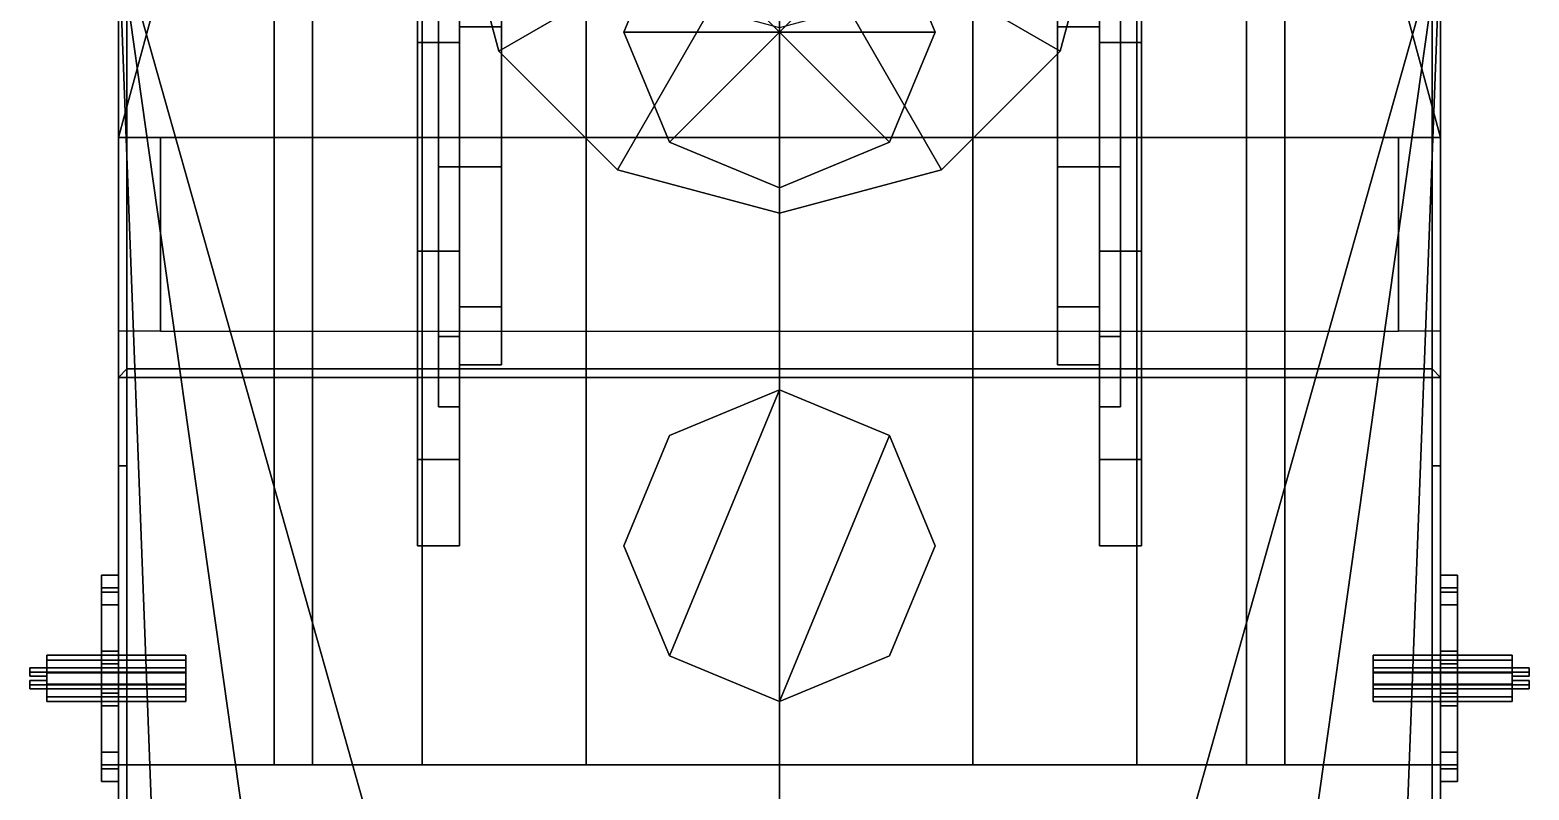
# Model space of a CAD drawing. Header units: millimetres. Extents: x -1.8 to 3, y -54.2 to 42.9.
# Drawn here: x -1.78 to 1.78, y -19.56 to -17.755 of the extents above; entities that cross this region are included whole.
import ezdxf

# ---------------------------------------------------------------- set-up
doc = ezdxf.new("R2010")
doc.units = ezdxf.units.MM
for name, color, linetype in [('gun', 1, 'Continuous'), ('turret', 2, 'Continuous'), ('wheels', 2, 'Continuous')]:
    doc.layers.add(name, color=color, linetype=linetype)

msp = doc.modelspace()

# ---------------------------------------------------------------- linework, layer by layer
for points in [[(-1.1087, -14.06, 28.5292), (-1.2, -14.06, 28.07), (-1.2, -19.5, 28.07), (-1.1087, -19.5, 28.5292)], [(-1.2, -14.06, 28.07), (-1.2, -14.06, 27.8), (-1.2, -19.5, 27.8), (-1.2, -19.5, 28.07)], [(-0.8485, -14.06, 28.9185), (-1.1087, -14.06, 28.5292), (-1.1087, -19.5, 28.5292), (-0.8485, -19.5, 28.9185)], [(-0.4592, -14.06, 29.1787), (-0.8485, -14.06, 28.9185), (-0.8485, -19.5, 28.9185), (-0.4592, -19.5, 29.1787)], [(0, -14.06, 29.27), (-0.4592, -14.06, 29.1787), (-0.4592, -19.5, 29.1787), (0, -19.5, 29.27)], [(0.4592, -14.06, 29.1787), (0, -14.06, 29.27), (0, -19.5, 29.27), (0.4592, -19.5, 29.1787)], [(0.8485, -14.06, 28.9185), (0.4592, -14.06, 29.1787), (0.4592, -19.5, 29.1787), (0.8485, -19.5, 28.9185)], [(1.1087, -14.06, 28.5292), (0.8485, -14.06, 28.9185), (0.8485, -19.5, 28.9185), (1.1087, -19.5, 28.5292)], [(1.2, -14.06, 28.07), (1.1087, -14.06, 28.5292), (1.1087, -19.5, 28.5292), (1.2, -19.5, 28.07)], [(1.2, -14.06, 27.8), (1.2, -14.06, 28.07), (1.2, -19.5, 28.07), (1.2, -19.5, 27.8)], [(-1.57, -14.16, 36.34), (-1.57, -25.82, 36.34), (-1.57, -25.82, 38.26), (-1.57, -14.16, 38.26)], [(-1.57, -14.16, 38.26), (-1.57, -25.82, 38.26), (0, -25.59, 38.54), (0, -14.39, 38.54)], [(0, -25.59, 38.54), (1.57, -25.82, 38.26), (1.57, -14.16, 38.26), (0, -14.39, 38.54)], [(1.57, -25.82, 38.26), (1.57, -25.82, 36.34), (1.57, -14.16, 36.34), (1.57, -14.16, 38.26)], [(-1.57, -15.67, 18.2), (-1.57, -25.85, 18.2), (-1.57, -21.06, 20.4), (-1.57, -15.67, 20.4)], [(1.57, -21.06, 20.4), (1.57, -25.85, 18.2), (1.57, -15.67, 18.2), (1.57, -15.67, 20.4)], [(-1.57, -15.97, 27.51), (-1.57, -19.5, 27.51), (-1.57, -19.5, 27.8), (-1.57, -15.97, 27.8)], [(-1.57, -15.97, 27.8), (-1.57, -19.5, 27.8), (1.57, -19.5, 27.8), (1.57, -15.97, 27.8)], [(-1.57, -15.97, 26.94), (-1.57, -21.1, 26.94), (-1.57, -21.1, 27.51), (-1.57, -15.97, 27.51)], [(-1.55, -15.97, 26.94), (-1.55, -21.1, 26.94), (-1.57, -21.1, 26.94), (-1.57, -15.97, 26.94)], [(-1.55, -21.1, 27.51), (-1.55, -21.1, 26.94), (-1.55, -15.97, 26.94), (-1.55, -15.97, 27.51)], [(1.55, -15.97, 26.94), (1.55, -21.1, 26.94), (1.55, -21.1, 27.51), (1.55, -15.97, 27.51)], [(1.57, -15.97, 26.94), (1.57, -21.1, 26.94), (1.55, -21.1, 26.94), (1.55, -15.97, 26.94)], [(1.57, -19.5, 27.8), (1.57, -19.5, 27.51), (1.57, -15.97, 27.51), (1.57, -15.97, 27.8)], [(1.57, -21.1, 27.51), (1.57, -21.1, 26.94), (1.57, -15.97, 26.94), (1.57, -15.97, 27.51)], [(-1.57, -16.04, 41.89), (-1.57, -23.36, 41.89), (-1.57, -18.47, 42.14), (-1.57, -16.04, 42.14)], [(-1.57, -16.04, 42.14), (-1.57, -18.01, 42.14), (-1.57, -18.01, 42.14), (-1.4505, -17.5692, 42.14)], [(1.4505, -17.5692, 42.14), (1.57, -18.01, 42.14), (1.57, -18.01, 42.14), (1.57, -16.04, 42.14)], [(1.57, -18.47, 42.14), (1.57, -23.36, 41.89), (1.57, -16.04, 41.89), (1.57, -16.04, 42.14)], [(-1.57, -16.47, 20.4), (-1.57, -21.06, 20.4), (-1.57, -18.58, 21.12), (-1.57, -16.47, 21.12)], [(-1.57, -16.47, 21.12), (-1.57, -18.58, 21.12), (-1.55, -18.56, 21.12), (-1.55, -16.49, 21.12)], [(1.55, -16.49, 21.12), (1.55, -18.56, 21.12), (1.57, -18.58, 21.12), (1.57, -16.47, 21.12)], [(1.57, -18.58, 21.12), (1.57, -21.06, 20.4), (1.57, -16.47, 20.4), (1.57, -16.47, 21.12)], [(-1.55, -16.49, 20.27), (-1.55, -18.56, 20.27), (1.55, -18.56, 20.27), (1.55, -16.49, 20.27)], [(-1.55, -16.49, 21.12), (-1.55, -18.56, 21.12), (-1.55, -18.56, 20.27), (-1.55, -16.49, 20.27)], [(1.55, -16.49, 20.27), (1.55, -18.56, 20.27), (1.55, -18.56, 21.12), (1.55, -16.49, 21.12)], [(-1.57, -17.35, 41.36), (-1.57, -18.79, 41.36), (-1.57, -18.79, 41.89), (-1.57, -17.35, 41.89)], [(-1.55, -17.35, 41.36), (-1.55, -18.79, 41.36), (-1.57, -18.79, 41.36), (-1.57, -17.35, 41.36)], [(-1.55, -18.79, 41.89), (-1.55, -18.79, 41.36), (-1.55, -17.35, 41.36), (-1.55, -17.35, 41.89)], [(1.57, -17.35, 41.36), (1.57, -18.79, 41.36), (1.55, -18.79, 41.36), (1.55, -17.35, 41.36)], [(1.55, -17.35, 41.36), (1.55, -18.79, 41.36), (1.55, -18.79, 41.89), (1.55, -17.35, 41.89)], [(1.57, -18.79, 41.89), (1.57, -18.79, 41.36), (1.57, -17.35, 41.36), (1.57, -17.35, 41.89)], [(0, -17.39, 30.1), (-0.2616, -17.4984, 30.1), (0, -17.76, 30.17)], [(0.2616, -17.4984, 30.1), (0, -17.39, 30.1), (0, -17.76, 30.17)], [(-0.2616, -17.4984, 29.21), (-0.37, -17.76, 29.19), (-0.37, -17.76, 30.1), (-0.2616, -17.4984, 30.1)], [(-0.2616, -17.4984, 30.1), (-0.37, -17.76, 30.1), (0, -17.76, 30.17)], [(0.37, -17.76, 30.1), (0.2616, -17.4984, 30.1), (0, -17.76, 30.17)], [(0.37, -17.76, 29.19), (0.2616, -17.4984, 29.21), (0.2616, -17.4984, 30.1), (0.37, -17.76, 30.1)], [(0.96, -19.69, 44.28), (1.57, -17.53, 43.67), (-1.57, -17.53, 43.67), (-0.96, -19.69, 44.28)], [(-1.4883, -19.69, 43.975), (-1.57, -17.53, 43.67), (-1.57, -23.36, 43.67), (-1.4883, -22.01, 43.975)], [(-1.57, -17.53, 43.67), (-1.57, -17.53, 43.67), (-1.4883, -19.69, 43.975), (-1.265, -19.69, 44.1983)], [(-1.57, -17.53, 43.67), (-1.57, -17.53, 43.67), (-1.265, -19.69, 44.1983), (-0.96, -19.69, 44.28)], [(1.57, -17.53, 43.67), (1.57, -17.53, 43.67), (0.96, -19.69, 44.28), (1.265, -19.69, 44.1983)], [(1.57, -17.53, 43.67), (1.57, -17.53, 43.67), (1.265, -19.69, 44.1983), (1.4883, -19.69, 43.975)], [(1.57, -17.53, 43.67), (1.4883, -19.69, 43.975), (1.4883, -22.01, 43.975), (1.57, -23.36, 43.67)], [(-1.4505, -17.5692, 42.14), (-1.57, -18.01, 42.14), (-1.57, -18.01, 43.11), (-1.4505, -17.5692, 43.11)], [(1.57, -18.01, 43.11), (1.4505, -17.5692, 43.11), (-1.4505, -17.5692, 43.11), (-1.57, -18.01, 43.11)], [(1.57, -18.01, 42.14), (1.4505, -17.5692, 42.14), (1.4505, -17.5692, 43.11), (1.57, -18.01, 43.11)], [(-1.57, -17.59, 35.95), (-1.57, -21.07, 35.95), (-1.57, -21.07, 36.34), (-1.57, -17.59, 36.34)], [(-1.55, -17.59, 35.95), (-1.55, -21.07, 35.95), (-1.57, -21.07, 35.95), (-1.57, -17.59, 35.95)], [(-1.55, -21.07, 36.34), (-1.55, -21.07, 35.95), (-1.55, -17.59, 35.95), (-1.55, -17.59, 36.34)], [(1.55, -17.59, 35.95), (1.55, -21.07, 35.95), (1.55, -21.07, 36.34), (1.55, -17.59, 36.34)], [(1.57, -17.59, 35.95), (1.57, -21.07, 35.95), (1.55, -21.07, 35.95), (1.55, -17.59, 35.95)], [(1.57, -21.07, 36.34), (1.57, -21.07, 35.95), (1.57, -17.59, 35.95), (1.57, -17.59, 36.34)], [(-0.37, -17.76, 29.19), (-0.2616, -18.0216, 29.21), (-0.2616, -18.0216, 30.1), (-0.37, -17.76, 30.1)], [(-0.37, -17.76, 30.1), (-0.2616, -18.0216, 30.1), (0, -17.76, 30.17)], [(-0.2616, -18.0216, 30.1), (0, -18.13, 30.1), (0, -17.76, 30.17)], [(0, -18.13, 30.1), (0.2616, -18.0216, 30.1), (0, -17.76, 30.17)], [(0.2616, -18.0216, 30.1), (0.37, -17.76, 30.1), (0, -17.76, 30.17)], [(0.2616, -18.0216, 29.21), (0.37, -17.76, 29.19), (0.37, -17.76, 30.1), (0.2616, -18.0216, 30.1)], [(-1.57, -18.01, 42.14), (-1.57, -18.47, 42.14), (-1.57, -18.47, 43.11), (-1.57, -18.01, 43.11)], [(-1.57, -18.01, 43.11), (-1.57, -18.47, 43.11), (-1.57, -18.47, 43.67), (-1.57, -18.01, 43.67)], [(-1.47, -18.01, 43.67), (-1.47, -18.01, 43.11), (-1.57, -18.01, 43.11), (-1.57, -18.01, 43.67)], [(-1.47, -18.01, 43.11), (-1.47, -18.47, 43.11), (-1.57, -18.47, 43.11), (-1.57, -18.01, 43.11)], [(-1.47, -18.01, 43.11), (-1.47, -18.47, 43.11), (1.47, -18.47, 43.11), (1.47, -18.01, 43.11)], [(-1.47, -18.47, 43.67), (-1.47, -18.47, 43.11), (-1.47, -18.01, 43.11), (-1.47, -18.01, 43.67)], [(1.57, -18.01, 43.67), (1.57, -18.01, 43.11), (1.47, -18.01, 43.11), (1.47, -18.01, 43.67)], [(1.47, -18.01, 43.11), (1.47, -18.47, 43.11), (1.47, -18.47, 43.67), (1.47, -18.01, 43.67)], [(1.57, -18.01, 43.11), (1.57, -18.47, 43.11), (1.47, -18.47, 43.11), (1.47, -18.01, 43.11)], [(1.57, -18.47, 43.11), (1.57, -18.47, 42.14), (1.57, -18.01, 42.14), (1.57, -18.01, 43.11)], [(1.57, -18.47, 43.67), (1.57, -18.47, 43.11), (1.57, -18.01, 43.11), (1.57, -18.01, 43.67)], [(-0.2616, -18.0216, 29.21), (0, -18.13, 29.27), (0, -18.13, 30.1), (-0.2616, -18.0216, 30.1)], [(0, -18.13, 29.27), (0.2616, -18.0216, 29.21), (0.2616, -18.0216, 30.1), (0, -18.13, 30.1)], [(-1.57, -18.47, 42.14), (-1.57, -23.36, 41.89), (-1.57, -23.36, 43.67), (-1.57, -18.47, 43.67)], [(1.57, -23.36, 43.67), (1.57, -23.36, 41.89), (1.57, -18.47, 42.14), (1.57, -18.47, 43.67)], [(-1.55, -18.56, 21.12), (-1.57, -18.58, 21.12), (1.57, -18.58, 21.12), (1.55, -18.56, 21.12)], [(-1.57, -18.58, 21.12), (-1.57, -21.06, 20.4), (-1.57, -19.63, 21.34), (-1.57, -18.58, 21.34)], [(-1.57, -18.58, 21.34), (-1.57, -19.63, 21.34), (1.57, -19.63, 21.34), (1.57, -18.58, 21.34)], [(1.57, -18.58, 21.34), (1.57, -18.58, 21.12), (-1.57, -18.58, 21.12), (-1.57, -18.58, 21.34)], [(-1.55, -18.56, 20.27), (-1.55, -18.56, 21.12), (1.55, -18.56, 21.12), (1.55, -18.56, 20.27)], [(1.57, -19.63, 21.34), (1.57, -21.06, 20.4), (1.57, -18.58, 21.12), (1.57, -18.58, 21.34)], [(-0.2616, -18.7184, 21.66), (-0.37, -18.98, 21.66), (-0.2616, -19.2416, 21.66), (0, -18.61, 21.66)], [(0, -18.61, 21.34), (-0.2616, -18.7184, 21.34), (-0.2616, -18.7184, 21.66), (0, -18.61, 21.66)], [(0, -18.61, 21.66), (-0.2616, -19.2416, 21.66), (0, -19.35, 21.66), (0.2616, -18.7184, 21.66)], [(0.2616, -18.7184, 21.34), (0, -18.61, 21.34), (0, -18.61, 21.66), (0.2616, -18.7184, 21.66)], [(-0.2616, -18.7184, 21.34), (-0.37, -18.98, 21.34), (-0.37, -18.98, 21.66), (-0.2616, -18.7184, 21.66)], [(0.2616, -18.7184, 21.66), (0, -19.35, 21.66), (0.2616, -19.2416, 21.66), (0.37, -18.98, 21.66)], [(0.37, -18.98, 21.34), (0.2616, -18.7184, 21.34), (0.2616, -18.7184, 21.66), (0.37, -18.98, 21.66)], [(-1.57, -18.79, 41.89), (-1.57, -18.79, 41.36), (-1.55, -18.79, 41.36), (-1.55, -18.79, 41.89)], [(1.55, -18.79, 41.89), (1.55, -18.79, 41.36), (1.57, -18.79, 41.36), (1.57, -18.79, 41.89)], [(-0.37, -18.98, 21.34), (-0.2616, -19.2416, 21.34), (-0.2616, -19.2416, 21.66), (-0.37, -18.98, 21.66)], [(0.2616, -19.2416, 21.34), (0.37, -18.98, 21.34), (0.37, -18.98, 21.66), (0.2616, -19.2416, 21.66)], [(-1.57, -19.51, 37.59), (-1.57, -19.05, 37.59), (-1.61, -19.05, 37.59), (-1.61, -19.51, 37.59)], [(-1.61, -19.51, 37.53), (-1.61, -19.05, 37.53), (-1.57, -19.05, 37.53), (-1.57, -19.51, 37.53)], [(-1.57, -19.05, 37.59), (-1.57, -19.05, 37.53), (-1.61, -19.05, 37.53), (-1.61, -19.05, 37.59)], [(-1.61, -19.05, 37.59), (-1.61, -19.05, 37.53), (-1.61, -19.51, 37.53), (-1.61, -19.51, 37.59)], [(-1.57, -19.51, 37.27), (-1.57, -19.05, 37.27), (-1.61, -19.05, 37.27), (-1.61, -19.51, 37.27)], [(-1.61, -19.51, 37.21), (-1.61, -19.05, 37.21), (-1.57, -19.05, 37.21), (-1.57, -19.51, 37.21)], [(-1.57, -19.05, 37.27), (-1.57, -19.05, 37.21), (-1.61, -19.05, 37.21), (-1.61, -19.05, 37.27)], [(-1.61, -19.05, 37.27), (-1.61, -19.05, 37.21), (-1.61, -19.51, 37.21), (-1.61, -19.51, 37.27)], [(-1.61, -19.08, 19.03), (-1.61, -19.08, 18.97), (-1.61, -19.54, 18.97), (-1.61, -19.54, 19.03)], [(-1.57, -19.08, 19.03), (-1.57, -19.08, 18.97), (-1.61, -19.08, 18.97), (-1.61, -19.08, 19.03)], [(-1.61, -19.54, 18.97), (-1.61, -19.08, 18.97), (-1.57, -19.08, 18.97), (-1.57, -19.54, 18.97)], [(-1.57, -19.54, 19.03), (-1.57, -19.08, 19.03), (-1.61, -19.08, 19.03), (-1.61, -19.54, 19.03)], [(-1.61, -19.08, 19.35), (-1.61, -19.08, 19.29), (-1.61, -19.54, 19.29), (-1.61, -19.54, 19.35)], [(-1.57, -19.08, 19.35), (-1.57, -19.08, 19.29), (-1.61, -19.08, 19.29), (-1.61, -19.08, 19.35)], [(-1.61, -19.54, 19.29), (-1.61, -19.08, 19.29), (-1.57, -19.08, 19.29), (-1.57, -19.54, 19.29)], [(-1.57, -19.54, 19.35), (-1.57, -19.08, 19.35), (-1.61, -19.08, 19.35), (-1.61, -19.54, 19.35)], [(1.61, -19.05, 37.59), (1.61, -19.05, 37.53), (1.57, -19.05, 37.53), (1.57, -19.05, 37.59)], [(1.57, -19.05, 37.59), (1.57, -19.51, 37.59), (1.61, -19.51, 37.59), (1.61, -19.05, 37.59)], [(1.61, -19.05, 37.53), (1.61, -19.51, 37.53), (1.57, -19.51, 37.53), (1.57, -19.05, 37.53)], [(1.61, -19.05, 37.27), (1.61, -19.05, 37.21), (1.57, -19.05, 37.21), (1.57, -19.05, 37.27)], [(1.57, -19.05, 37.27), (1.57, -19.51, 37.27), (1.61, -19.51, 37.27), (1.61, -19.05, 37.27)], [(1.61, -19.05, 37.21), (1.61, -19.51, 37.21), (1.57, -19.51, 37.21), (1.57, -19.05, 37.21)], [(1.61, -19.08, 18.97), (1.61, -19.54, 18.97), (1.57, -19.54, 18.97), (1.57, -19.08, 18.97)], [(1.57, -19.08, 19.03), (1.57, -19.54, 19.03), (1.61, -19.54, 19.03), (1.61, -19.08, 19.03)], [(1.61, -19.08, 19.03), (1.61, -19.08, 18.97), (1.57, -19.08, 18.97), (1.57, -19.08, 19.03)], [(1.61, -19.08, 19.29), (1.61, -19.54, 19.29), (1.57, -19.54, 19.29), (1.57, -19.08, 19.29)], [(1.57, -19.08, 19.35), (1.57, -19.54, 19.35), (1.61, -19.54, 19.35), (1.61, -19.08, 19.35)], [(1.61, -19.08, 19.35), (1.61, -19.08, 19.29), (1.57, -19.08, 19.29), (1.57, -19.08, 19.35)], [(1.61, -19.51, 37.59), (1.61, -19.51, 37.53), (1.61, -19.05, 37.53), (1.61, -19.05, 37.59)], [(1.61, -19.51, 37.27), (1.61, -19.51, 37.21), (1.61, -19.05, 37.21), (1.61, -19.05, 37.27)], [(1.61, -19.54, 19.03), (1.61, -19.54, 18.97), (1.61, -19.08, 18.97), (1.61, -19.08, 19.03)], [(1.61, -19.54, 19.35), (1.61, -19.54, 19.29), (1.61, -19.08, 19.29), (1.61, -19.08, 19.35)], [(-1.57, -19.09, 37.53), (-1.57, -19.09, 37.27), (-1.61, -19.09, 37.27), (-1.61, -19.09, 37.53)], [(-1.61, -19.09, 37.53), (-1.61, -19.09, 37.27), (-1.61, -19.23, 37.27), (-1.61, -19.23, 37.53)], [(1.61, -19.09, 37.53), (1.61, -19.09, 37.27), (1.57, -19.09, 37.27), (1.57, -19.09, 37.53)], [(1.61, -19.23, 37.53), (1.61, -19.23, 37.27), (1.61, -19.09, 37.27), (1.61, -19.09, 37.53)], [(-1.61, -19.12, 19.29), (-1.61, -19.12, 19.03), (-1.61, -19.26, 19.03), (-1.61, -19.26, 19.29)], [(-1.57, -19.12, 19.29), (-1.57, -19.12, 19.03), (-1.61, -19.12, 19.03), (-1.61, -19.12, 19.29)], [(1.61, -19.12, 19.29), (1.61, -19.12, 19.03), (1.57, -19.12, 19.03), (1.57, -19.12, 19.29)], [(1.61, -19.26, 19.29), (1.61, -19.26, 19.03), (1.61, -19.12, 19.03), (1.61, -19.12, 19.29)], [(-1.61, -19.23, 37.53), (-1.61, -19.23, 37.27), (-1.57, -19.23, 37.27), (-1.57, -19.23, 37.53)], [(-0.2616, -19.2416, 21.34), (0, -19.35, 21.34), (0, -19.35, 21.66), (-0.2616, -19.2416, 21.66)], [(0, -19.35, 21.34), (0.2616, -19.2416, 21.34), (0.2616, -19.2416, 21.66), (0, -19.35, 21.66)], [(1.57, -19.23, 37.53), (1.57, -19.23, 37.27), (1.61, -19.23, 37.27), (1.61, -19.23, 37.53)], [(-1.61, -19.26, 19.29), (-1.61, -19.26, 19.03), (-1.57, -19.26, 19.03), (-1.57, -19.26, 19.29)], [(1.57, -19.26, 19.29), (1.57, -19.26, 19.03), (1.61, -19.26, 19.03), (1.61, -19.26, 19.29)], [(-1.61, -19.33, 37.53), (-1.61, -19.33, 37.27), (-1.61, -19.47, 37.27), (-1.61, -19.47, 37.53)], [(-1.57, -19.33, 37.53), (-1.57, -19.33, 37.27), (-1.61, -19.33, 37.27), (-1.61, -19.33, 37.53)], [(1.61, -19.33, 37.53), (1.61, -19.33, 37.27), (1.57, -19.33, 37.27), (1.57, -19.33, 37.53)], [(1.61, -19.47, 37.53), (1.61, -19.47, 37.27), (1.61, -19.33, 37.27), (1.61, -19.33, 37.53)], [(-1.57, -19.36, 19.29), (-1.57, -19.36, 19.03), (-1.61, -19.36, 19.03), (-1.61, -19.36, 19.29)], [(-1.61, -19.36, 19.29), (-1.61, -19.36, 19.03), (-1.61, -19.5, 19.03), (-1.61, -19.5, 19.29)], [(1.61, -19.36, 19.29), (1.61, -19.36, 19.03), (1.57, -19.36, 19.03), (1.57, -19.36, 19.29)], [(1.61, -19.5, 19.29), (1.61, -19.5, 19.03), (1.61, -19.36, 19.03), (1.61, -19.36, 19.29)], [(-1.61, -19.47, 37.53), (-1.61, -19.47, 37.27), (-1.57, -19.47, 37.27), (-1.57, -19.47, 37.53)], [(1.57, -19.47, 37.53), (1.57, -19.47, 37.27), (1.61, -19.47, 37.27), (1.61, -19.47, 37.53)], [(-1.61, -19.5, 19.29), (-1.61, -19.5, 19.03), (-1.57, -19.5, 19.03), (-1.57, -19.5, 19.29)], [(-1.57, -19.5, 27.51), (-1.57, -26.09, 27.51), (-1.57, -26.09, 29.1), (-1.57, -25.46, 29.1)], [(-1.57, -19.5, 27.51), (-1.57, -25.46, 29.1), (-1.57, -25.46, 29.95), (-1.57, -19.5, 29.95)], [(-1.57, -19.5, 29.95), (-1.57, -25.46, 29.95), (1.57, -25.46, 29.95), (1.57, -19.5, 29.95)], [(1.57, -19.5, 29.95), (1.57, -19.5, 27.8), (-1.57, -19.5, 27.8), (-1.57, -19.5, 29.95)], [(1.57, -26.09, 29.1), (1.57, -26.09, 27.51), (1.57, -19.5, 27.51), (1.57, -25.46, 29.1)], [(1.57, -25.46, 29.95), (1.57, -25.46, 29.1), (1.57, -19.5, 27.51), (1.57, -19.5, 29.95)], [(1.57, -19.5, 19.29), (1.57, -19.5, 19.03), (1.61, -19.5, 19.03), (1.61, -19.5, 19.29)], [(-1.61, -19.51, 37.59), (-1.61, -19.51, 37.53), (-1.57, -19.51, 37.53), (-1.57, -19.51, 37.59)], [(-1.61, -19.51, 37.27), (-1.61, -19.51, 37.21), (-1.57, -19.51, 37.21), (-1.57, -19.51, 37.27)], [(-1.61, -19.54, 19.03), (-1.61, -19.54, 18.97), (-1.57, -19.54, 18.97), (-1.57, -19.54, 19.03)], [(-1.61, -19.54, 19.35), (-1.61, -19.54, 19.29), (-1.57, -19.54, 19.29), (-1.57, -19.54, 19.35)], [(1.57, -19.51, 37.59), (1.57, -19.51, 37.53), (1.61, -19.51, 37.53), (1.61, -19.51, 37.59)], [(1.57, -19.51, 37.27), (1.57, -19.51, 37.21), (1.61, -19.51, 37.21), (1.61, -19.51, 37.27)], [(1.57, -19.54, 19.03), (1.57, -19.54, 18.97), (1.61, -19.54, 18.97), (1.61, -19.54, 19.03)], [(1.57, -19.54, 19.35), (1.57, -19.54, 19.29), (1.61, -19.54, 19.29), (1.61, -19.54, 19.35)]]:
    msp.add_3dface(points)
at = {"layer": 'gun'}
for points in [[(-1.74, -19.2517, 37.3117), (-1.74, -19.32, 37.34), (-1.74, -19.3083, 37.3683), (-1.74, -19.24, 37.34)], [(-1.74, -19.24, 37.34), (-1.74, -19.3083, 37.3683), (-1.74, -19.28, 37.38), (-1.74, -19.2517, 37.3683)], [(-1.74, -19.2517, 37.3117), (-1.74, -19.24, 37.34), (-1.41, -19.24, 37.34), (-1.41, -19.2517, 37.3117)], [(-1.74, -19.24, 37.34), (-1.74, -19.2517, 37.3683), (-1.41, -19.2517, 37.3683), (-1.41, -19.24, 37.34)], [(-1.74, -19.28, 37.3), (-1.74, -19.3083, 37.3117), (-1.74, -19.32, 37.34), (-1.74, -19.2517, 37.3117)], [(-1.74, -19.28, 37.3), (-1.74, -19.2517, 37.3117), (-1.41, -19.2517, 37.3117), (-1.41, -19.28, 37.3)], [(-1.74, -19.2517, 37.3683), (-1.74, -19.28, 37.38), (-1.41, -19.28, 37.38), (-1.41, -19.2517, 37.3683)], [(1.74, -19.2517, 37.3683), (1.74, -19.24, 37.34), (1.41, -19.24, 37.34), (1.41, -19.2517, 37.3683)], [(1.74, -19.24, 37.34), (1.74, -19.2517, 37.3117), (1.41, -19.2517, 37.3117), (1.41, -19.24, 37.34)], [(1.74, -19.28, 37.38), (1.74, -19.2517, 37.3683), (1.41, -19.2517, 37.3683), (1.41, -19.28, 37.38)], [(1.74, -19.2517, 37.3117), (1.74, -19.28, 37.3), (1.41, -19.28, 37.3), (1.41, -19.2517, 37.3117)], [(1.74, -19.3083, 37.3117), (1.74, -19.24, 37.34), (1.74, -19.2517, 37.3683), (1.74, -19.32, 37.34)], [(1.74, -19.28, 37.3), (1.74, -19.2517, 37.3117), (1.74, -19.24, 37.34), (1.74, -19.3083, 37.3117)], [(1.74, -19.32, 37.34), (1.74, -19.2517, 37.3683), (1.74, -19.28, 37.38), (1.74, -19.3083, 37.3683)], [(-1.78, -19.28, 37.31), (-1.78, -19.27, 37.32), (-1.74, -19.27, 37.32), (-1.74, -19.28, 37.31)], [(-1.78, -19.27, 37.32), (-1.78, -19.28, 37.33), (-1.74, -19.28, 37.33), (-1.74, -19.27, 37.32)], [(-1.78, -19.29, 37.32), (-1.78, -19.28, 37.31), (-1.74, -19.28, 37.31), (-1.74, -19.29, 37.32)], [(-1.78, -19.28, 37.33), (-1.78, -19.29, 37.32), (-1.74, -19.29, 37.32), (-1.74, -19.28, 37.33)], [(-1.74, -19.27, 19.1), (-1.74, -19.2817, 19.1283), (-1.41, -19.2817, 19.1283), (-1.41, -19.27, 19.1)], [(-1.74, -19.2817, 19.0717), (-1.74, -19.27, 19.1), (-1.41, -19.27, 19.1), (-1.41, -19.2817, 19.0717)], [(-1.74, -19.27, 19.1), (-1.74, -19.3383, 19.1283), (-1.74, -19.31, 19.14), (-1.74, -19.2817, 19.1283)], [(-1.74, -19.2817, 19.0717), (-1.74, -19.35, 19.1), (-1.74, -19.3383, 19.1283), (-1.74, -19.27, 19.1)], [(-1.74, -19.3083, 37.3117), (-1.74, -19.28, 37.3), (-1.41, -19.28, 37.3), (-1.41, -19.3083, 37.3117)], [(-1.74, -19.28, 37.38), (-1.74, -19.3083, 37.3683), (-1.41, -19.3083, 37.3683), (-1.41, -19.28, 37.38)], [(-1.74, -19.2817, 19.1283), (-1.74, -19.31, 19.14), (-1.41, -19.31, 19.14), (-1.41, -19.2817, 19.1283)], [(-1.74, -19.31, 19.06), (-1.74, -19.2817, 19.0717), (-1.41, -19.2817, 19.0717), (-1.41, -19.31, 19.06)], [(-1.74, -19.31, 19.06), (-1.74, -19.3383, 19.0717), (-1.74, -19.35, 19.1), (-1.74, -19.2817, 19.0717)], [(1.74, -19.27, 19.1), (1.74, -19.2817, 19.0717), (1.41, -19.2817, 19.0717), (1.41, -19.27, 19.1)], [(1.74, -19.2817, 19.1283), (1.74, -19.27, 19.1), (1.41, -19.27, 19.1), (1.41, -19.2817, 19.1283)], [(1.74, -19.3083, 37.3683), (1.74, -19.28, 37.38), (1.41, -19.28, 37.38), (1.41, -19.3083, 37.3683)], [(1.74, -19.28, 37.3), (1.74, -19.3083, 37.3117), (1.41, -19.3083, 37.3117), (1.41, -19.28, 37.3)], [(1.74, -19.2817, 19.0717), (1.74, -19.31, 19.06), (1.41, -19.31, 19.06), (1.41, -19.2817, 19.0717)], [(1.74, -19.31, 19.14), (1.74, -19.2817, 19.1283), (1.41, -19.2817, 19.1283), (1.41, -19.31, 19.14)], [(1.78, -19.28, 37.33), (1.78, -19.27, 37.32), (1.74, -19.27, 37.32), (1.74, -19.28, 37.33)], [(1.78, -19.27, 37.32), (1.78, -19.28, 37.31), (1.74, -19.28, 37.31), (1.74, -19.27, 37.32)], [(1.74, -19.31, 19.06), (1.74, -19.2817, 19.0717), (1.74, -19.27, 19.1), (1.74, -19.3383, 19.0717)], [(1.74, -19.3383, 19.0717), (1.74, -19.27, 19.1), (1.74, -19.2817, 19.1283), (1.74, -19.35, 19.1)], [(1.78, -19.29, 37.32), (1.78, -19.28, 37.33), (1.74, -19.28, 37.33), (1.74, -19.29, 37.32)], [(1.78, -19.28, 37.31), (1.78, -19.29, 37.32), (1.74, -19.29, 37.32), (1.74, -19.28, 37.31)], [(1.74, -19.35, 19.1), (1.74, -19.2817, 19.1283), (1.74, -19.31, 19.14), (1.74, -19.3383, 19.1283)], [(-1.78, -19.3, 19.08), (-1.78, -19.31, 19.09), (-1.74, -19.31, 19.09), (-1.74, -19.3, 19.08)], [(-1.78, -19.31, 19.07), (-1.78, -19.3, 19.08), (-1.74, -19.3, 19.08), (-1.74, -19.31, 19.07)], [(-1.78, -19.31, 19.09), (-1.78, -19.32, 19.08), (-1.74, -19.32, 19.08), (-1.74, -19.31, 19.09)], [(-1.78, -19.32, 19.08), (-1.78, -19.31, 19.07), (-1.74, -19.31, 19.07), (-1.74, -19.32, 19.08)], [(-1.74, -19.32, 37.34), (-1.74, -19.3083, 37.3117), (-1.41, -19.3083, 37.3117), (-1.41, -19.32, 37.34)], [(-1.74, -19.3083, 37.3683), (-1.74, -19.32, 37.34), (-1.41, -19.32, 37.34), (-1.41, -19.3083, 37.3683)], [(-1.74, -19.31, 19.14), (-1.74, -19.3383, 19.1283), (-1.41, -19.3383, 19.1283), (-1.41, -19.31, 19.14)], [(-1.74, -19.3383, 19.0717), (-1.74, -19.31, 19.06), (-1.41, -19.31, 19.06), (-1.41, -19.3383, 19.0717)], [(1.74, -19.32, 37.34), (1.74, -19.3083, 37.3683), (1.41, -19.3083, 37.3683), (1.41, -19.32, 37.34)], [(1.74, -19.3083, 37.3117), (1.74, -19.32, 37.34), (1.41, -19.32, 37.34), (1.41, -19.3083, 37.3117)], [(1.74, -19.31, 19.06), (1.74, -19.3383, 19.0717), (1.41, -19.3383, 19.0717), (1.41, -19.31, 19.06)], [(1.74, -19.3383, 19.1283), (1.74, -19.31, 19.14), (1.41, -19.31, 19.14), (1.41, -19.3383, 19.1283)], [(1.78, -19.3, 19.08), (1.78, -19.31, 19.07), (1.74, -19.31, 19.07), (1.74, -19.3, 19.08)], [(1.78, -19.31, 19.09), (1.78, -19.3, 19.08), (1.74, -19.3, 19.08), (1.74, -19.31, 19.09)], [(1.78, -19.31, 19.07), (1.78, -19.32, 19.08), (1.74, -19.32, 19.08), (1.74, -19.31, 19.07)], [(1.78, -19.32, 19.08), (1.78, -19.31, 19.09), (1.74, -19.31, 19.09), (1.74, -19.32, 19.08)], [(-1.74, -19.3383, 19.1283), (-1.74, -19.35, 19.1), (-1.41, -19.35, 19.1), (-1.41, -19.3383, 19.1283)], [(-1.74, -19.35, 19.1), (-1.74, -19.3383, 19.0717), (-1.41, -19.3383, 19.0717), (-1.41, -19.35, 19.1)], [(1.74, -19.3383, 19.0717), (1.74, -19.35, 19.1), (1.41, -19.35, 19.1), (1.41, -19.3383, 19.0717)], [(1.74, -19.35, 19.1), (1.74, -19.3383, 19.1283), (1.41, -19.3383, 19.1283), (1.41, -19.35, 19.1)]]:
    msp.add_3dface(points, dxfattribs=at)
at = {"layer": 'turret'}
for points in [[(-0.77, -17.42, 43.02), (-0.6668, -17.805, 43.02), (-0.6668, -17.805, 43.57), (-0.77, -17.42, 43.57)], [(-0.77, -17.42, 43.57), (-0.6668, -17.805, 43.57), (-0.2858, -17.585, 43.66), (-0.33, -17.42, 43.66)], [(0.6668, -17.805, 43.57), (0.77, -17.42, 43.57), (0.33, -17.42, 43.66), (0.2858, -17.585, 43.66)], [(0.6668, -17.805, 43.02), (0.77, -17.42, 43.02), (0.77, -17.42, 43.57), (0.6668, -17.805, 43.57)], [(-0.6668, -17.805, 43.57), (-0.385, -18.0868, 43.57), (-0.165, -17.7058, 43.66), (-0.2858, -17.585, 43.66)], [(0.385, -18.0868, 43.57), (0.6668, -17.805, 43.57), (0.2858, -17.585, 43.66), (0.165, -17.7058, 43.66)], [(-0.385, -18.0868, 43.57), (0, -18.19, 43.57), (0, -17.75, 43.66), (-0.165, -17.7058, 43.66)], [(0, -18.19, 43.57), (0.385, -18.0868, 43.57), (0.165, -17.7058, 43.66), (0, -17.75, 43.66)], [(-0.6668, -17.805, 43.02), (-0.385, -18.0868, 43.02), (-0.385, -18.0868, 43.57), (-0.6668, -17.805, 43.57)], [(0.385, -18.0868, 43.02), (0.6668, -17.805, 43.02), (0.6668, -17.805, 43.57), (0.385, -18.0868, 43.57)], [(-0.385, -18.0868, 43.02), (0, -18.19, 43.02), (0, -18.19, 43.57), (-0.385, -18.0868, 43.57)], [(0, -18.19, 43.02), (0.385, -18.0868, 43.02), (0.385, -18.0868, 43.57), (0, -18.19, 43.57)]]:
    msp.add_3dface(points, dxfattribs=at)
at = {"layer": 'wheels'}
for points in [[(-0.81, -18.4831, 41.0769), (-0.81, -17.51, 41.48), (-0.81, -17.6769, 41.0769), (-0.81, -18.08, 40.91)], [(-0.81, -18.65, 41.48), (-0.81, -17.6769, 41.8831), (-0.81, -17.51, 41.48), (-0.81, -18.4831, 41.0769)], [(0.81, -17.51, 41.48), (0.81, -18.4831, 41.8831), (0.81, -18.65, 41.48), (0.81, -17.6769, 41.0769)], [(0.81, -17.6769, 41.8831), (0.81, -18.08, 42.05), (0.81, -18.4831, 41.8831), (0.81, -17.51, 41.48)], [(-0.86, -18.98, 27.16), (-0.86, -17.785, 27.655), (-0.86, -17.58, 27.16), (-0.86, -18.775, 26.665)], [(-0.76, -17.785, 27.655), (-0.76, -17.58, 27.16), (-0.86, -17.58, 27.16), (-0.86, -17.785, 27.655)], [(-0.86, -18.775, 26.665), (-0.86, -17.58, 27.16), (-0.86, -17.785, 26.665), (-0.86, -18.28, 26.46)], [(-0.76, -17.58, 27.16), (-0.76, -17.785, 26.665), (-0.86, -17.785, 26.665), (-0.86, -17.58, 27.16)], [(-0.76, -18.98, 27.16), (-0.76, -17.785, 26.665), (-0.76, -17.58, 27.16), (-0.76, -18.775, 27.655)], [(-0.76, -18.775, 27.655), (-0.76, -17.58, 27.16), (-0.76, -17.785, 27.655), (-0.76, -18.28, 27.86)], [(0.86, -17.785, 27.655), (0.86, -17.58, 27.16), (0.76, -17.58, 27.16), (0.76, -17.785, 27.655)], [(0.76, -18.98, 27.16), (0.76, -17.785, 27.655), (0.76, -17.58, 27.16), (0.76, -18.775, 26.665)], [(0.86, -17.58, 27.16), (0.86, -17.785, 26.665), (0.76, -17.785, 26.665), (0.76, -17.58, 27.16)], [(0.76, -18.775, 26.665), (0.76, -17.58, 27.16), (0.76, -17.785, 26.665), (0.76, -18.28, 26.46)], [(0.86, -18.775, 27.655), (0.86, -17.58, 27.16), (0.86, -17.785, 27.655), (0.86, -18.28, 27.86)], [(0.86, -18.98, 27.16), (0.86, -17.785, 26.665), (0.86, -17.58, 27.16), (0.86, -18.775, 27.655)], [(-0.66, -17.7477, 41.8123), (-0.66, -18.55, 41.48), (-0.66, -18.4123, 41.1477), (-0.66, -17.61, 41.48)], [(-0.66, -17.61, 41.48), (-0.66, -18.4123, 41.1477), (-0.66, -18.08, 41.01), (-0.66, -17.7477, 41.1477)], [(0.66, -18.4123, 41.8123), (0.66, -17.61, 41.48), (0.66, -17.7477, 41.1477), (0.66, -18.55, 41.48)], [(0.66, -18.08, 41.95), (0.66, -17.7477, 41.8123), (0.66, -17.61, 41.48), (0.66, -18.4123, 41.8123)], [(-0.76, -17.6769, 41.0769), (-0.76, -18.08, 40.91), (-0.81, -18.08, 40.91), (-0.81, -17.6769, 41.0769)], [(-0.76, -18.08, 42.05), (-0.76, -17.6769, 41.8831), (-0.81, -17.6769, 41.8831), (-0.81, -18.08, 42.05)], [(-0.81, -18.4831, 41.8831), (-0.81, -18.08, 42.05), (-0.81, -17.6769, 41.8831), (-0.81, -18.65, 41.48)], [(-0.76, -17.7477, 41.1477), (-0.76, -18.08, 41.01), (-0.76, -18.08, 40.91), (-0.76, -17.6769, 41.0769)], [(-0.76, -18.08, 41.95), (-0.76, -17.7477, 41.8123), (-0.76, -17.6769, 41.8831), (-0.76, -18.08, 42.05)], [(0.76, -18.08, 40.91), (0.76, -17.6769, 41.0769), (0.81, -17.6769, 41.0769), (0.81, -18.08, 40.91)], [(0.76, -18.08, 41.01), (0.76, -17.7477, 41.1477), (0.76, -17.6769, 41.0769), (0.76, -18.08, 40.91)], [(0.76, -17.7477, 41.8123), (0.76, -18.08, 41.95), (0.76, -18.08, 42.05), (0.76, -17.6769, 41.8831)], [(0.76, -17.6769, 41.8831), (0.76, -18.08, 42.05), (0.81, -18.08, 42.05), (0.81, -17.6769, 41.8831)], [(0.81, -17.6769, 41.0769), (0.81, -18.65, 41.48), (0.81, -18.4831, 41.0769), (0.81, -18.08, 40.91)], [(-0.66, -17.7477, 41.1477), (-0.66, -18.08, 41.01), (-0.76, -18.08, 41.01), (-0.76, -17.7477, 41.1477)], [(-0.66, -18.08, 41.95), (-0.66, -17.7477, 41.8123), (-0.76, -17.7477, 41.8123), (-0.76, -18.08, 41.95)], [(-0.66, -18.08, 41.95), (-0.66, -18.4123, 41.8123), (-0.66, -18.55, 41.48), (-0.66, -17.7477, 41.8123)], [(0.66, -18.55, 41.48), (0.66, -17.7477, 41.1477), (0.66, -18.08, 41.01), (0.66, -18.4123, 41.1477)], [(0.66, -18.08, 41.01), (0.66, -17.7477, 41.1477), (0.76, -17.7477, 41.1477), (0.76, -18.08, 41.01)], [(0.66, -17.7477, 41.8123), (0.66, -18.08, 41.95), (0.76, -18.08, 41.95), (0.76, -17.7477, 41.8123)], [(-0.86, -18.775, 27.655), (-0.86, -18.28, 27.86), (-0.86, -17.785, 27.655), (-0.86, -18.98, 27.16)], [(-0.76, -17.785, 26.665), (-0.76, -18.28, 26.46), (-0.86, -18.28, 26.46), (-0.86, -17.785, 26.665)], [(-0.76, -18.28, 27.86), (-0.76, -17.785, 27.655), (-0.86, -17.785, 27.655), (-0.86, -18.28, 27.86)], [(-0.76, -18.775, 26.665), (-0.76, -18.28, 26.46), (-0.76, -17.785, 26.665), (-0.76, -18.98, 27.16)], [(0.76, -18.775, 27.655), (0.76, -18.28, 27.86), (0.76, -17.785, 27.655), (0.76, -18.98, 27.16)], [(0.86, -17.785, 26.665), (0.86, -18.28, 26.46), (0.76, -18.28, 26.46), (0.76, -17.785, 26.665)], [(0.86, -18.28, 27.86), (0.86, -17.785, 27.655), (0.76, -17.785, 27.655), (0.76, -18.28, 27.86)], [(0.86, -18.775, 26.665), (0.86, -18.28, 26.46), (0.86, -17.785, 26.665), (0.86, -18.98, 27.16)], [(-0.76, -18.08, 40.91), (-0.76, -18.4831, 41.0769), (-0.81, -18.4831, 41.0769), (-0.81, -18.08, 40.91)], [(-0.76, -18.4831, 41.8831), (-0.76, -18.08, 42.05), (-0.81, -18.08, 42.05), (-0.81, -18.4831, 41.8831)], [(-0.76, -18.08, 41.01), (-0.76, -18.4123, 41.1477), (-0.76, -18.4831, 41.0769), (-0.76, -18.08, 40.91)], [(-0.66, -18.08, 41.01), (-0.66, -18.4123, 41.1477), (-0.76, -18.4123, 41.1477), (-0.76, -18.08, 41.01)], [(-0.76, -18.4123, 41.8123), (-0.76, -18.08, 41.95), (-0.76, -18.08, 42.05), (-0.76, -18.4831, 41.8831)], [(-0.66, -18.4123, 41.8123), (-0.66, -18.08, 41.95), (-0.76, -18.08, 41.95), (-0.76, -18.4123, 41.8123)], [(0.66, -18.4123, 41.1477), (0.66, -18.08, 41.01), (0.76, -18.08, 41.01), (0.76, -18.4123, 41.1477)], [(0.66, -18.08, 41.95), (0.66, -18.4123, 41.8123), (0.76, -18.4123, 41.8123), (0.76, -18.08, 41.95)], [(0.76, -18.4831, 41.0769), (0.76, -18.08, 40.91), (0.81, -18.08, 40.91), (0.81, -18.4831, 41.0769)], [(0.76, -18.4123, 41.1477), (0.76, -18.08, 41.01), (0.76, -18.08, 40.91), (0.76, -18.4831, 41.0769)], [(0.76, -18.08, 41.95), (0.76, -18.4123, 41.8123), (0.76, -18.4831, 41.8831), (0.76, -18.08, 42.05)], [(0.76, -18.08, 42.05), (0.76, -18.4831, 41.8831), (0.81, -18.4831, 41.8831), (0.81, -18.08, 42.05)], [(-0.76, -18.28, 26.46), (-0.76, -18.775, 26.665), (-0.86, -18.775, 26.665), (-0.86, -18.28, 26.46)], [(-0.76, -18.775, 27.655), (-0.76, -18.28, 27.86), (-0.86, -18.28, 27.86), (-0.86, -18.775, 27.655)], [(0.86, -18.28, 26.46), (0.86, -18.775, 26.665), (0.76, -18.775, 26.665), (0.76, -18.28, 26.46)], [(0.86, -18.775, 27.655), (0.86, -18.28, 27.86), (0.76, -18.28, 27.86), (0.76, -18.775, 27.655)], [(-0.66, -18.4123, 41.1477), (-0.66, -18.55, 41.48), (-0.76, -18.55, 41.48), (-0.76, -18.4123, 41.1477)], [(-0.76, -18.4123, 41.1477), (-0.76, -18.55, 41.48), (-0.76, -18.65, 41.48), (-0.76, -18.4831, 41.0769)], [(-0.76, -18.55, 41.48), (-0.76, -18.4123, 41.8123), (-0.76, -18.4831, 41.8831), (-0.76, -18.65, 41.48)], [(-0.66, -18.55, 41.48), (-0.66, -18.4123, 41.8123), (-0.76, -18.4123, 41.8123), (-0.76, -18.55, 41.48)], [(0.66, -18.55, 41.48), (0.66, -18.4123, 41.1477), (0.76, -18.4123, 41.1477), (0.76, -18.55, 41.48)], [(0.66, -18.4123, 41.8123), (0.66, -18.55, 41.48), (0.76, -18.55, 41.48), (0.76, -18.4123, 41.8123)], [(0.76, -18.55, 41.48), (0.76, -18.4123, 41.1477), (0.76, -18.4831, 41.0769), (0.76, -18.65, 41.48)], [(0.76, -18.4123, 41.8123), (0.76, -18.55, 41.48), (0.76, -18.65, 41.48), (0.76, -18.4831, 41.8831)], [(-0.76, -18.4831, 41.0769), (-0.76, -18.65, 41.48), (-0.81, -18.65, 41.48), (-0.81, -18.4831, 41.0769)], [(-0.76, -18.65, 41.48), (-0.76, -18.4831, 41.8831), (-0.81, -18.4831, 41.8831), (-0.81, -18.65, 41.48)], [(0.76, -18.65, 41.48), (0.76, -18.4831, 41.0769), (0.81, -18.4831, 41.0769), (0.81, -18.65, 41.48)], [(0.76, -18.4831, 41.8831), (0.76, -18.65, 41.48), (0.81, -18.65, 41.48), (0.81, -18.4831, 41.8831)], [(-0.76, -18.98, 27.16), (-0.76, -18.775, 27.655), (-0.86, -18.775, 27.655), (-0.86, -18.98, 27.16)], [(-0.76, -18.775, 26.665), (-0.76, -18.98, 27.16), (-0.86, -18.98, 27.16), (-0.86, -18.775, 26.665)], [(0.86, -18.98, 27.16), (0.86, -18.775, 27.655), (0.76, -18.775, 27.655), (0.76, -18.98, 27.16)], [(0.86, -18.775, 26.665), (0.86, -18.98, 27.16), (0.76, -18.98, 27.16), (0.76, -18.775, 26.665)]]:
    msp.add_3dface(points, dxfattribs=at)

doc.saveas('drawing.dxf')
